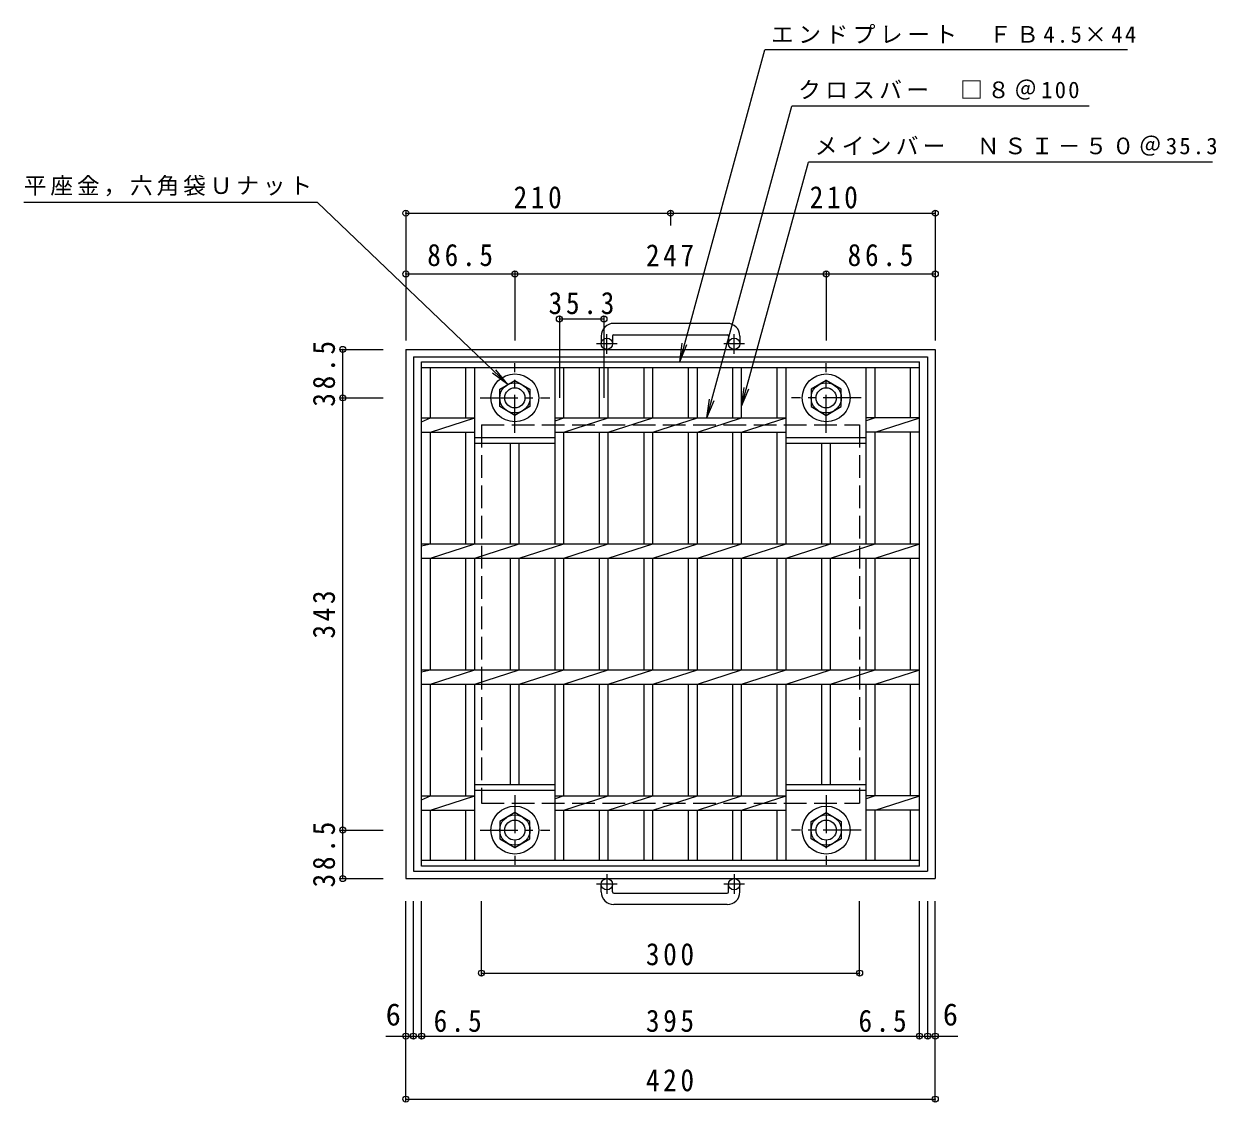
# Model space of a CAD drawing. Units: millimetres at full size, sheet at 1:6. Extents: x -696 to 1000, y -824 to 773.
# Drawn here: x -696 to 250, y -83 to 773 of the extents above; entities that cross this region are included whole.
import ezdxf
from ezdxf.enums import TextEntityAlignment as Align

# ---------------------------------------------------------------- set-up
doc = ezdxf.new("R2010")
doc.units = ezdxf.units.MM
doc.header["$LTSCALE"] = 6
doc.header["$PDMODE"] = 32
doc.header["$PDSIZE"] = 4.8
doc.linetypes.add('CHAIN1', pattern=[8, 5, -1, 1, -1])
doc.linetypes.add('DASHED3', pattern=[4, 3, -1])
for name, color, linetype, lineweight in [('E-1', 2, 'Continuous', 9), ('E-2', 3, 'Continuous', 9), ('E-4', 7, 'Continuous', 9), ('E-5', 7, 'Continuous', 9)]:
    doc.layers.add(name, color=color, linetype=linetype, lineweight=lineweight)
doc.styles.add('ＭＳ ゴシック', font='')
doc.styles.get('ＭＳ ゴシック').set_extended_font_data('MS Gothic')

msp = doc.modelspace()

# ---------------------------------------------------------------- linework, layer by layer
at = {"layer": 'E-1'}
for p, q in [((-137.63, 535.436), (-227.63, 535.436)), ((-237.63, 525.436), (-237.63, 519.336)), ((-228.63, 525.436), (-228.63, 519.336)), ((-227.63, 526.436), (-137.63, 526.436)), ((-136.63, 525.436), (-136.63, 519.336)), ((-127.63, 525.436), (-127.63, 519.336)), ((-392.63, 514.836), (-392.63, 94.836)), ((-392.63, 514.836), (27.37, 514.836)), ((27.37, 514.836), (27.37, 94.836)), ((-386.63, 508.836), (-386.63, 100.836)), ((-386.63, 508.836), (21.37, 508.836)), ((21.37, 508.836), (21.37, 100.836)), ((-59.13, 490.193), (-71.13, 483.264)), ((-71.13, 483.264), (-71.13, 469.408)), ((-47.13, 483.264), (-59.13, 490.193)), ((-47.13, 469.408), (-47.13, 483.264)), ((-71.13, 469.408), (-59.13, 462.479)), ((-59.13, 462.479), (-47.13, 469.408)), ((-306.13, 147.193), (-318.13, 140.264)), ((-294.13, 140.264), (-306.13, 147.193)), ((-71.129, 140.264), (-59.129, 147.193)), ((-59.129, 147.193), (-47.129, 140.264)), ((-318.13, 140.264), (-318.13, 126.408)), ((-294.13, 126.408), (-294.13, 140.264)), ((-71.129, 126.408), (-71.129, 140.264)), ((-47.129, 140.264), (-47.129, 126.408)), ((-318.13, 126.408), (-306.13, 119.479)), ((-306.13, 119.479), (-294.13, 126.408)), ((-59.129, 119.479), (-71.129, 126.408)), ((-47.129, 126.408), (-59.129, 119.479)), ((-392.63, 94.836), (27.37, 94.836)), ((-386.63, 100.836), (21.37, 100.836)), ((-237.63, 84.235), (-237.63, 90.335)), ((-228.63, 84.235), (-228.63, 90.335)), ((-136.63, 84.235), (-136.63, 90.335)), ((-127.63, 84.235), (-127.63, 90.335)), ((-227.63, 83.235), (-137.63, 83.235)), ((-137.63, 74.235), (-227.63, 74.235))]:
    msp.add_line(p, q, dxfattribs=at)
at = {"layer": 'E-1', "linetype": 'CHAIN1'}
for p, q in [((-233.13, 511.228), (-233.13, 526.826)), ((-132.13, 511.228), (-132.13, 526.826)), ((-224.967, 519.336), (-241.374, 519.336)), ((-123.967, 519.336), (-140.374, 519.336)), ((-306.13, 448.7), (-306.13, 503.973)), ((-59.13, 448.7), (-59.13, 503.973)), ((-333.766, 476.337), (-278.493, 476.337)), ((-31.493, 476.337), (-86.767, 476.337)), ((-306.13, 160.972), (-306.13, 105.699)), ((-59.129, 160.972), (-59.129, 105.699)), ((-333.767, 133.335), (-278.493, 133.335)), ((-31.492, 133.335), (-86.766, 133.335)), ((-233.13, 98.442), (-233.13, 82.845)), ((-132.13, 98.442), (-132.13, 82.845)), ((-224.967, 90.335), (-241.374, 90.335)), ((-123.967, 90.335), (-140.374, 90.335))]:
    msp.add_line(p, q, dxfattribs=at)
at = {"layer": 'E-1', "linetype": 'DASHED3'}
for p, q in [((-332.63, 454.836), (-332.63, 154.835)), ((-332.63, 454.836), (-32.629, 454.836)), ((-32.629, 454.836), (-32.629, 154.835)), ((-332.63, 154.835), (-32.629, 154.835))]:
    msp.add_line(p, q, dxfattribs=at)
at = {"layer": 'E-1'}
msp.add_lwpolyline([(-294.13, 483.264), (-294.13, 469.408), (-306.13, 462.479), (-318.13, 469.408), (-318.13, 483.264), (-306.13, 490.193)], close=True, dxfattribs=at)
for centre, radius in [((-233.13, 519.336), 4.5), ((-132.13, 519.336), 4.5), ((-306.13, 476.337), 19), ((-59.13, 476.337), 19), ((-306.13, 476.337), 12), ((-306.13, 476.337), 8), ((-59.13, 476.337), 12), ((-59.13, 476.337), 8), ((-306.13, 133.335), 19), ((-59.129, 133.335), 19), ((-306.13, 133.335), 12), ((-59.129, 133.335), 12), ((-306.13, 133.335), 8), ((-59.129, 133.335), 8), ((-233.13, 90.335), 4.5), ((-132.13, 90.335), 4.5)]:
    msp.add_circle(centre, radius, dxfattribs=at)
for centre, radius, start, end in [((-227.63, 525.436), 10, 90, 180), ((-137.63, 525.436), 10, 0, 90), ((-227.63, 525.436), 1, 90, 180), ((-137.63, 525.436), 1, 0, 90), ((-227.63, 84.235), 10, 180, 270), ((-227.63, 84.235), 1, 180, 270), ((-137.63, 84.235), 10, 270, 0), ((-137.63, 84.235), 1, 270, 0)]:
    msp.add_arc(centre, radius, start, end, dxfattribs=at)
at = {"layer": 'E-2'}
for p, q in [((-380.131, 104.836), (-380.131, 504.836)), ((-380.131, 504.836), (14.87, 504.836)), ((14.87, 104.836), (14.87, 504.836)), ((-380.131, 500.336), (14.87, 500.336)), ((-373.13, 460.486), (-373.13, 500.336)), ((-344.98, 460.486), (-344.98, 500.336)), ((-337.98, 360.486), (-337.98, 500.336)), ((-274.28, 360.486), (-274.28, 500.336)), ((-267.28, 460.486), (-267.28, 500.336)), ((-238.98, 460.486), (-238.98, 500.336)), ((-231.98, 460.486), (-231.98, 500.336)), ((-203.63, 460.486), (-203.63, 500.336)), ((-196.63, 460.486), (-196.63, 500.336)), ((-168.329, 460.486), (-168.329, 500.336)), ((-161.33, 460.486), (-161.33, 500.336)), ((-133.229, 460.486), (-133.229, 500.336)), ((-126.229, 460.486), (-126.229, 500.336)), ((-97.93, 460.486), (-97.93, 500.336)), ((-90.93, 360.486), (-90.93, 500.336)), ((-27.329, 360.486), (-27.329, 500.336)), ((-20.329, 460.486), (-20.329, 500.336)), ((7.87, 460.486), (7.87, 500.336)), ((-380.131, 457.394), (-373.13, 460.486)), ((-380.131, 460.486), (-337.98, 460.486)), ((-373.13, 449.186), (-337.98, 460.486)), ((-274.28, 458.245), (-267.28, 460.486)), ((-274.28, 460.486), (-90.931, 460.486)), ((-267.28, 449.186), (-231.98, 460.486)), ((-231.98, 449.186), (-196.63, 460.486)), ((-196.631, 449.186), (-161.331, 460.486)), ((-161.331, 449.186), (-126.23, 460.486)), ((-126.23, 449.186), (-90.931, 460.486)), ((14.87, 460.486), (-27.329, 460.486)), ((-20.33, 460.486), (-27.329, 458.245)), ((-20.331, 449.186), (15.168, 460.486)), ((-380.131, 449.186), (-337.98, 449.186)), ((-373.13, 360.486), (-373.13, 449.186)), ((-344.98, 360.486), (-344.98, 449.186)), ((-337.98, 444.836), (-274.28, 444.836)), ((-274.28, 449.186), (-90.93, 449.186)), ((-267.28, 360.486), (-267.28, 449.186)), ((-238.98, 360.486), (-238.98, 449.186)), ((-231.98, 360.486), (-231.98, 449.186)), ((-203.63, 360.486), (-203.63, 449.186)), ((-196.63, 360.486), (-196.63, 449.186)), ((-168.329, 360.486), (-168.329, 449.186)), ((-161.33, 360.486), (-161.33, 449.186)), ((-133.229, 360.486), (-133.229, 449.186)), ((-126.229, 360.486), (-126.229, 449.186)), ((-97.93, 360.486), (-97.93, 449.186)), ((-90.93, 444.836), (-27.33, 444.836)), ((14.87, 449.186), (-27.329, 449.186)), ((-20.329, 360.486), (-20.329, 449.186)), ((7.87, 360.486), (7.87, 449.186)), ((-337.98, 440.336), (-274.28, 440.336)), ((-309.681, 360.486), (-309.681, 440.336)), ((-302.681, 360.486), (-302.681, 440.336)), ((-90.93, 440.336), (-27.33, 440.336)), ((-62.629, 360.486), (-62.629, 440.336)), ((-55.629, 360.486), (-55.629, 440.336)), ((-380.131, 360.486), (14.87, 360.486)), ((-380.131, 358.804), (-373.13, 360.486)), ((-373.13, 349.186), (-337.98, 360.486)), ((-337.98, 349.186), (-302.68, 360.486)), ((-302.681, 349.186), (-267.28, 360.486)), ((-267.28, 349.186), (-231.98, 360.486)), ((-231.98, 349.186), (-196.63, 360.486)), ((-196.631, 349.186), (-161.331, 360.486)), ((-161.331, 349.186), (-126.23, 360.486)), ((-126.23, 349.186), (-90.931, 360.486)), ((-90.931, 349.186), (-55.63, 360.486)), ((-55.63, 349.186), (-20.33, 360.486)), ((-20.331, 349.186), (15.168, 360.486)), ((-380.131, 349.186), (14.87, 349.186)), ((-373.13, 260.486), (-373.13, 349.186)), ((-344.98, 260.486), (-344.98, 349.186)), ((-337.98, 260.486), (-337.98, 349.186)), ((-309.681, 260.486), (-309.681, 349.186)), ((-302.681, 260.486), (-302.681, 349.186)), ((-274.28, 260.486), (-274.28, 349.186)), ((-267.28, 260.486), (-267.28, 349.186)), ((-238.98, 260.486), (-238.98, 349.186)), ((-231.98, 260.486), (-231.98, 349.186)), ((-203.63, 260.486), (-203.63, 349.186)), ((-196.63, 260.486), (-196.63, 349.186)), ((-168.329, 260.486), (-168.329, 349.186)), ((-161.33, 260.486), (-161.33, 349.186)), ((-133.229, 260.486), (-133.229, 349.186)), ((-126.229, 260.486), (-126.229, 349.186)), ((-97.93, 260.486), (-97.93, 349.186)), ((-90.93, 260.486), (-90.93, 349.186)), ((-62.629, 260.486), (-62.629, 349.186)), ((-55.629, 260.486), (-55.629, 349.186)), ((-27.329, 260.486), (-27.329, 349.186)), ((-20.329, 260.486), (-20.329, 349.186)), ((7.87, 260.486), (7.87, 349.186)), ((-380.131, 260.486), (14.87, 260.486)), ((-380.131, 258.804), (-373.13, 260.486)), ((-373.13, 249.186), (-337.98, 260.486)), ((-337.98, 249.186), (-302.68, 260.486)), ((-302.681, 249.186), (-267.28, 260.486)), ((-267.28, 249.186), (-231.98, 260.486)), ((-231.98, 249.186), (-196.63, 260.486)), ((-196.631, 249.186), (-161.331, 260.486)), ((-161.331, 249.186), (-126.23, 260.486)), ((-126.23, 249.186), (-90.931, 260.486)), ((-90.931, 249.186), (-55.63, 260.486)), ((-55.63, 249.186), (-20.33, 260.486)), ((-20.331, 249.186), (15.168, 260.486)), ((-380.131, 249.186), (14.87, 249.186)), ((-373.13, 160.486), (-373.13, 249.186)), ((-344.98, 160.486), (-344.98, 249.186)), ((-337.98, 160.486), (-337.98, 249.186)), ((-309.681, 169.336), (-309.681, 249.186)), ((-302.681, 169.336), (-302.681, 249.186)), ((-274.28, 109.336), (-274.28, 249.186)), ((-267.28, 160.486), (-267.28, 249.186)), ((-238.98, 160.486), (-238.98, 249.186)), ((-231.98, 160.486), (-231.98, 249.186)), ((-203.63, 160.486), (-203.63, 249.186)), ((-196.63, 160.486), (-196.63, 249.186)), ((-168.329, 160.486), (-168.329, 249.186)), ((-161.33, 160.486), (-161.33, 249.186)), ((-133.229, 160.486), (-133.229, 249.186)), ((-126.229, 160.486), (-126.229, 249.186)), ((-97.93, 160.486), (-97.93, 249.186)), ((-90.93, 160.486), (-90.93, 249.186)), ((-62.629, 169.336), (-62.629, 249.186)), ((-55.629, 169.336), (-55.629, 249.186)), ((-27.329, 109.336), (-27.329, 249.186)), ((-20.329, 160.486), (-20.329, 249.186)), ((7.87, 160.486), (7.87, 249.186)), ((-274.28, 169.336), (-337.98, 169.336)), ((-274.28, 164.836), (-337.98, 164.836)), ((-27.329, 169.336), (-90.929, 169.336)), ((-27.329, 164.836), (-90.929, 164.836)), ((-380.131, 157.394), (-373.13, 160.486)), ((-337.98, 109.336), (-337.98, 160.486)), ((-267.28, 160.486), (-274.28, 158.245)), ((-274.28, 160.486), (-90.93, 160.486)), ((-267.28, 149.186), (-231.98, 160.486)), ((-231.98, 149.186), (-196.63, 160.486)), ((-196.631, 149.186), (-161.331, 160.486)), ((-161.331, 149.186), (-126.23, 160.486)), ((-90.93, 160.486), (-90.929, 160.486)), ((-90.93, 109.336), (-90.93, 160.486)), ((14.87, 160.486), (-27.329, 160.486)), ((-20.33, 160.486), (-27.329, 158.245)), ((-20.331, 149.186), (15.168, 160.486)), ((-380.131, 149.186), (-337.98, 149.186)), ((-373.13, 109.336), (-373.13, 149.186)), ((-344.98, 109.336), (-344.98, 149.186)), ((-274.28, 149.186), (-90.93, 149.186)), ((-267.28, 109.336), (-267.28, 149.186)), ((-238.98, 109.336), (-238.98, 149.186)), ((-231.98, 109.336), (-231.98, 149.186)), ((-203.63, 109.336), (-203.63, 149.186)), ((-196.63, 109.336), (-196.63, 149.186)), ((-168.329, 109.336), (-168.329, 149.186)), ((-161.33, 109.336), (-161.33, 149.186)), ((-133.229, 109.336), (-133.229, 149.186)), ((-126.229, 109.336), (-126.229, 149.186)), ((-97.93, 109.336), (-97.93, 149.186)), ((14.87, 149.186), (-27.329, 149.186)), ((-20.329, 109.336), (-20.329, 149.186)), ((7.87, 109.336), (7.87, 149.186)), ((14.87, 109.336), (-380.131, 109.336)), ((14.87, 104.836), (-380.131, 104.836))]:
    msp.add_line(p, q, dxfattribs=at)
for points in [[(-380.131, 160.486), (-337.98, 160.486), (-337.978, 160.486)], [(-373.13, 149.186), (-337.98, 160.486), (-337.978, 160.486)], [(-126.23, 149.186), (-90.93, 160.486), (-90.929, 160.486)]]:
    msp.add_lwpolyline(points, dxfattribs=at)
at = {"layer": 'E-4'}
for p, q in [((-392.63, 624.71), (-392.63, 526.836)), ((-182.63, 624.71), (-182.63, 613.077)), ((27.37, 624.71), (27.37, 526.836)), ((-392.63, 622.91), (-182.63, 622.91)), ((-182.63, 622.91), (27.37, 622.91)), ((-392.63, 576.488), (-392.63, 521.973)), ((-306.13, 576.488), (-306.13, 521.973)), ((-59.13, 576.488), (-59.13, 521.973)), ((-59.13, 574.688), (27.371, 574.688)), ((27.371, 576.488), (27.371, 521.973)), ((-270.78, 540.762), (-270.78, 476.384)), ((-235.48, 540.762), (-235.48, 476.384)), ((-270.78, 538.962), (-235.48, 538.962)), ((-444.43, 514.836), (-410.63, 514.836)), ((-442.63, 476.337), (-442.63, 514.836)), ((-444.43, 476.337), (-410.63, 476.337)), ((-442.63, 133.335), (-442.63, 476.337)), ((-444.43, 133.335), (-410.63, 133.335)), ((-442.63, 94.835), (-442.63, 133.335)), ((-444.43, 94.835), (-410.63, 94.835)), ((-392.63, -81.965), (-392.63, 76.835)), ((-386.63, -31.965), (-386.63, 76.835)), ((-380.13, -31.965), (-380.13, 76.835)), ((-332.63, 18.035), (-332.63, 76.835)), ((-32.629, 18.035), (-32.629, 76.835)), ((14.871, -31.965), (14.871, 76.835)), ((21.371, -31.965), (21.371, 76.835)), ((27.371, -81.965), (27.371, 76.835)), ((-332.63, 19.835), (-32.629, 19.835)), ((-408.577, -30.165), (-386.63, -30.165)), ((-386.63, -30.165), (-380.13, -30.165)), ((-380.13, -30.165), (14.871, -30.165)), ((14.871, -30.165), (21.371, -30.165)), ((21.371, -30.165), (45.42, -30.165)), ((-392.63, -80.165), (27.371, -80.165))]:
    msp.add_line(p, q, dxfattribs=at)
msp.add_lwpolyline([(-392.63, 574.688), (-306.13, 574.688), (-59.13, 574.688)], dxfattribs=at)
for p in [(-392.63, 622.91), (-182.63, 622.91), (27.37, 622.91), (-392.63, 574.688), (-306.13, 574.688), (-59.13, 574.688), (27.371, 574.688), (-270.78, 538.962), (-235.48, 538.962), (-442.63, 514.836), (-442.63, 476.337), (-442.63, 133.335), (-442.63, 94.835), (-332.63, 19.835), (-32.629, 19.835), (-392.63, -30.165), (-386.63, -30.165), (-380.13, -30.165), (14.871, -30.165), (21.371, -30.165), (27.371, -30.165), (-392.63, -80.165), (27.371, -80.165)]:
    msp.add_point(p, dxfattribs=at)
at = {"layer": 'E-5'}
for p, q in [((-175.38, 504.836), (-107.903, 752.425)), ((179.832, 752.425), (-107.903, 752.425)), ((-153.788, 460.486), (-86.351, 707.925)), ((149.616, 707.925), (-86.351, 707.925)), ((-126.229, 469.742), (-73.196, 663.426)), ((247.38, 663.426), (-73.196, 663.426)), ((-462.68, 631.26), (-695.68, 631.26)), ((-175.38, 504.836), (-173.422, 519.708)), ((-175.38, 504.836), (-169.639, 518.694)), ((-311.708, 486.972), (-321.107, 498.663)), ((-126.229, 469.742), (-124.271, 484.613)), ((-126.229, 469.742), (-120.488, 483.6)), ((-153.788, 460.486), (-151.83, 475.357)), ((-153.788, 460.486), (-148.048, 474.344))]:
    msp.add_line(p, q, dxfattribs=at)
msp.add_lwpolyline([(-462.68, 631.26), (-311.708, 486.972), (-323.812, 495.832)], dxfattribs=at)

# ---------------------------------------------------------------- texts
at = {"layer": 'E-4', "color": 2, "style": 'ＭＳ ゴシック'}
for p in [(-408.577, -27.025), (33.42, -27.025)]:
    msp.add_text('6', height=17.6, dxfattribs=at).set_placement(p, align=Align.BOTTOM_LEFT)
at = {"layer": 'E-4', "color": 2, "char_height": 17.6, "attachment_point": 7, "style": 'ＭＳ ゴシック'}
for s, insert in [('\\T1.27;\\W0.9;210', (-307.13, 626.51)), ('\\T1.27;\\W0.9;210', (-72.217, 626.51)), ('\\T1.28;\\W0.9;86.5', (-375.63, 580.688)), ('\\T1.27;\\W0.9;247', (-202.13, 580.688)), ('\\T1.28;\\W0.9;86.5', (-42.13, 580.688)), ('\\T1.28;\\W0.9;35.3', (-279.38, 542.562)), ('\\T1.27;\\W0.9;300', (-202.13, 25.835)), ('\\T1.27;\\W0.9;6.5', (-370.572, -27.025)), ('\\T1.27;\\W0.9;395', (-202.13, -27.025)), ('\\T1.27;\\W0.9;6.5', (-33.479, -27.025)), ('\\T1.27;\\W0.9;420', (-202.13, -74.165))]:
    msp.add_mtext(s, dxfattribs=dict(at, insert=insert))
at = {"layer": 'E-4', "color": 2, "char_height": 17.6, "attachment_point": 7, "rotation": 90, "style": 'ＭＳ ゴシック'}
for s, insert in [('\\T1.28;\\W0.9;38.5', (-448.63, 469.336)), ('\\T1.27;\\W0.9;343', (-448.63, 285.336)), ('\\T1.28;\\W0.9;38.5', (-448.63, 87.835))]:
    msp.add_mtext(s, dxfattribs=dict(at, insert=insert))
at = {"layer": 'E-5', "char_height": 13.2, "attachment_point": 7, "style": 'ＭＳ ゴシック'}
for s, insert in [('\\T1.2;エンドプレート\u3000ＦＢ4.5×44', (-102.903, 757.425)), ('\\T1.19;クロスバー\u3000□８＠100', (-81.351, 712.925)), ('\\T1.19;メインバー\u3000ＮＳＩ－５０＠35.3', (-68.196, 668.426)), ('\\T1.17;平座金，六角袋Ｕナット', (-695.68, 636.26))]:
    msp.add_mtext(s, dxfattribs=dict(at, insert=insert))

doc.saveas('drawing.dxf')
